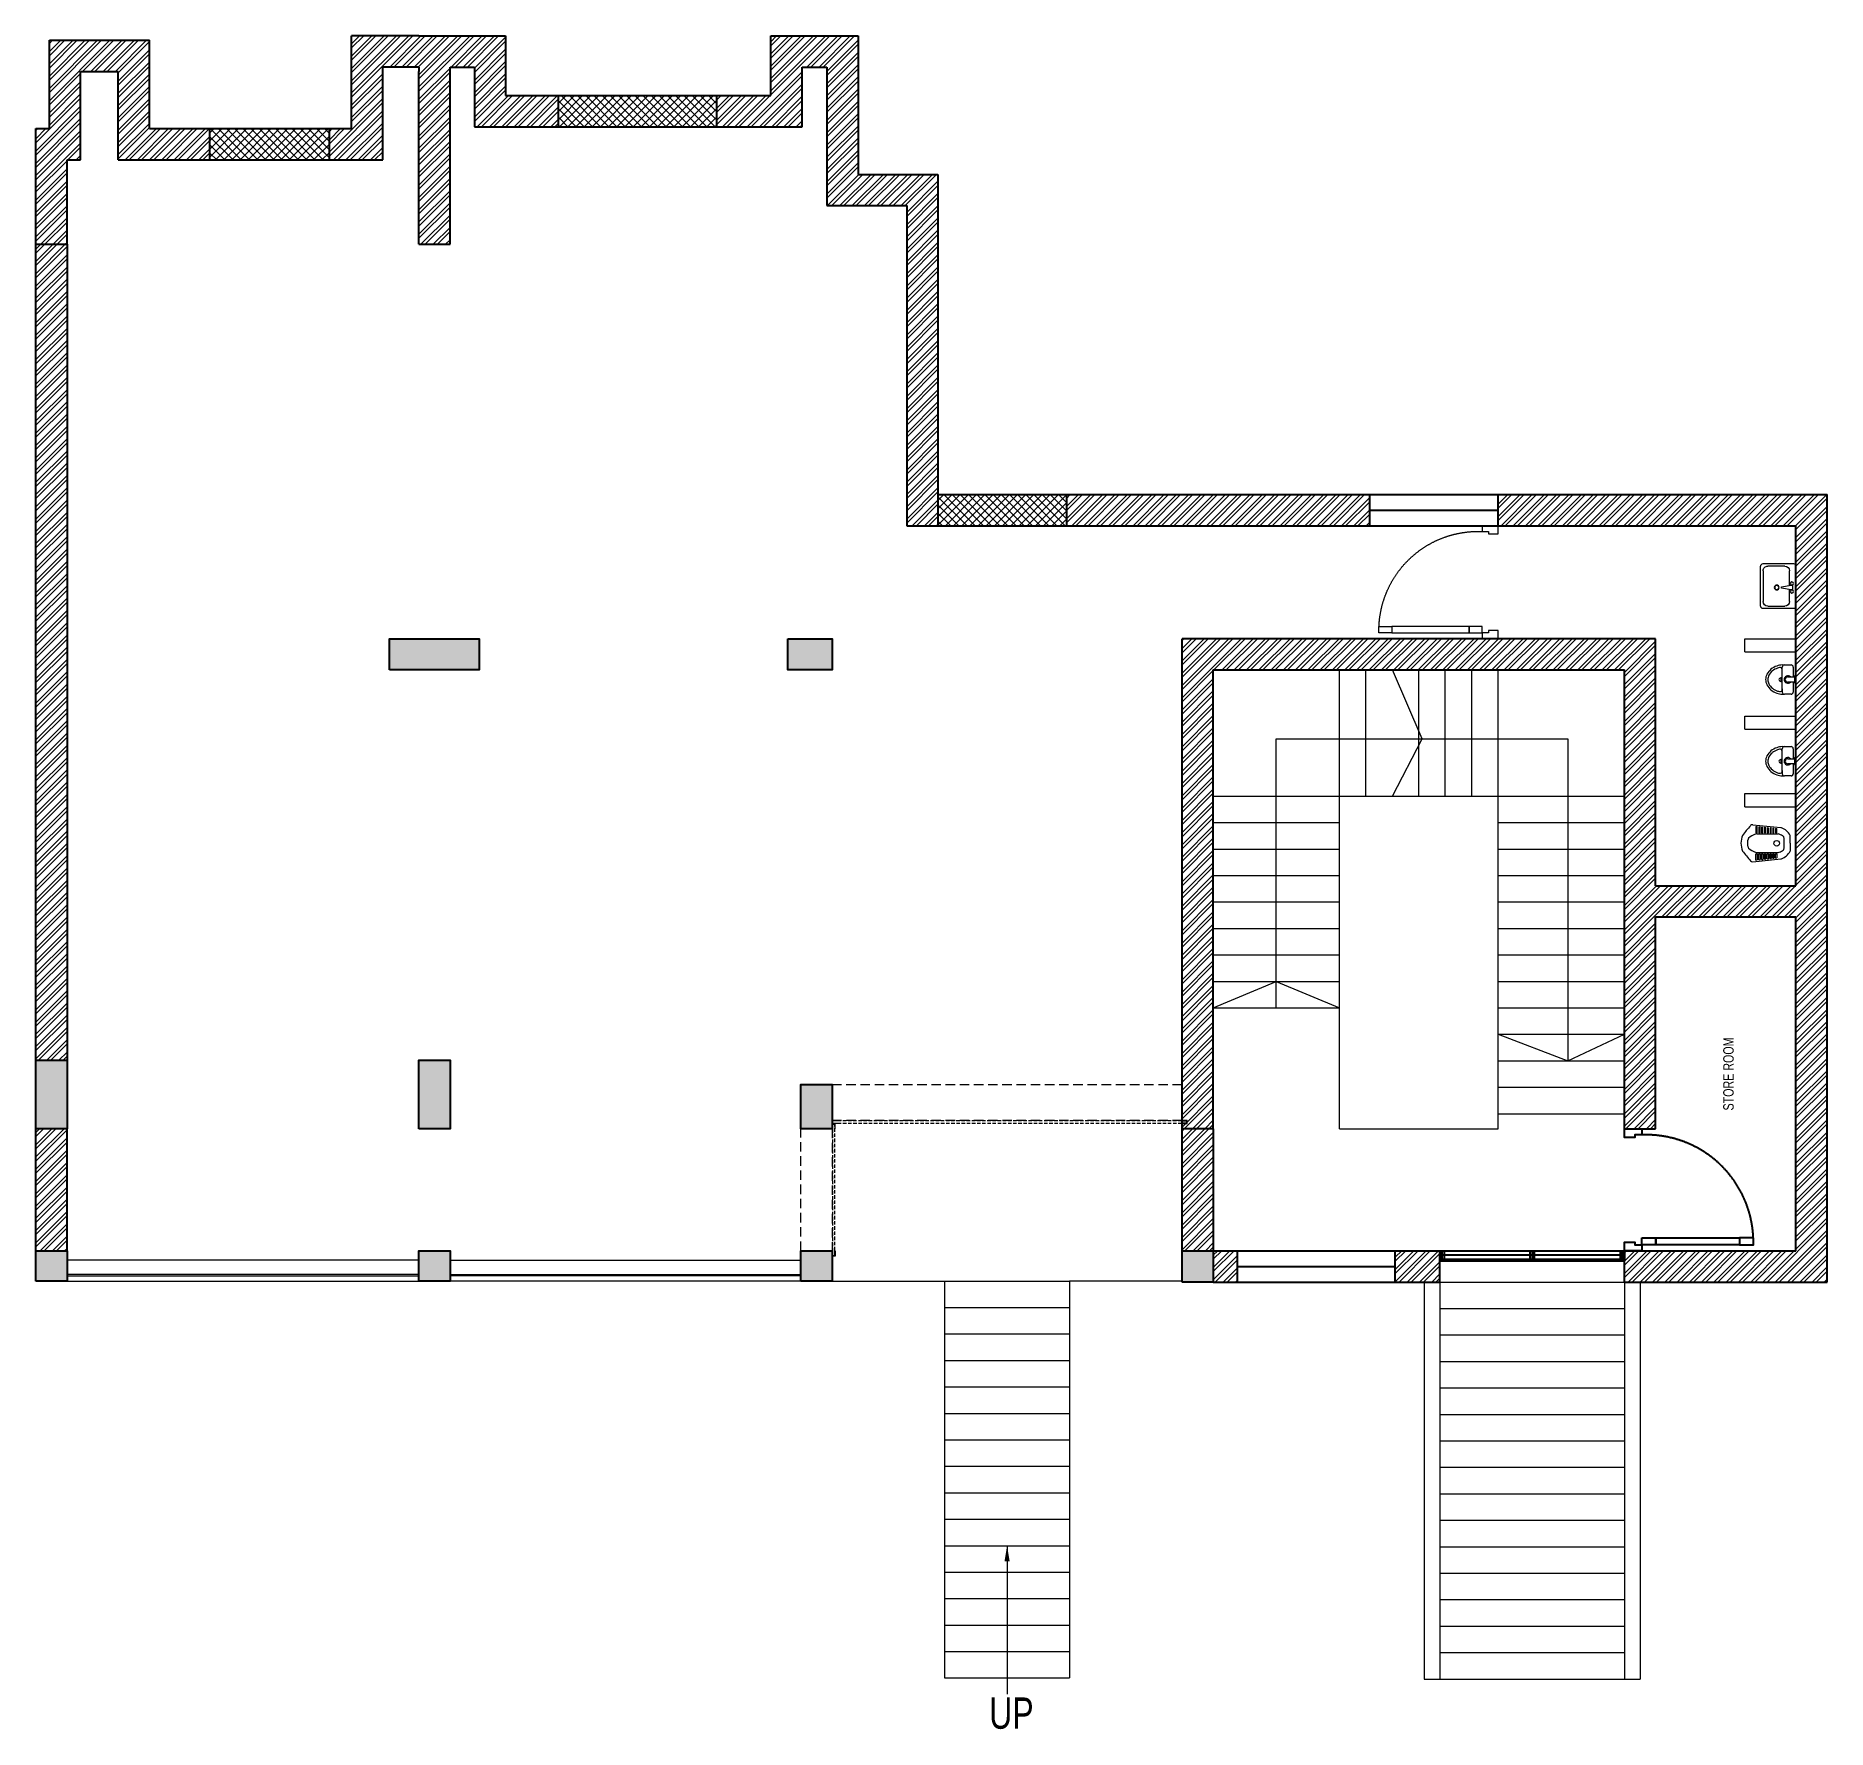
# Model space of a CAD drawing. Header units: feet. Extents: x -17193 to 0, y -11849 to 4403.
import ezdxf

# ---------------------------------------------------------------- set-up
doc = ezdxf.new("R2010")
doc.units = ezdxf.units.FT
doc.header["$LTSCALE"] = 33
doc.header["$MEASUREMENT"] = 0
for name, pattern in [('a_p6_plan_L18$0$HIDDEN', [0.375, 0.25, -0.125]), ('HIDDEN', [9.525, 6.35, -3.175]), ('HIDDENX2', [0.75, 0.5, -0.25])]:
    doc.linetypes.add(name, pattern=pattern)
for name, color, linetype, lineweight in [('A-Glazing', 4, 'Continuous', 20), ('A-shutter', 8, 'Continuous', 18), ('beam', 90, 'Continuous', 9), ('Door', 2, 'Continuous', 13), ('FURNITURE', 11, 'Continuous', 0), ('glass facade', 4, 'Continuous', 5), ('LN-HATCH', 251, 'Continuous', 0), ('rolling shutter', 1, 'Continuous', 5), ('Steps', 4, 'Continuous', 9)]:
    doc.layers.add(name, color=color, linetype=linetype, lineweight=lineweight)
doc.layers.add('A-WALL', color=1, linetype='Continuous')
doc.layers.add('column', color=10, linetype='Continuous')
doc.styles.add('DIM_FONT', font='TXT.shx', dxfattribs={"width": 0.8})
doc.styles.get("Standard").update_dxf_attribs({"font": 'GILC____.TTF'})
doc.dimstyles.new('100MM', dxfattribs={"dimtxt": 100, "dimasz": 50, "dimexe": 65, "dimexo": 65, "dimtad": 1, "dimdec": 0, "dimtxsty": 'Standard', "dimblk": 'OBLIQUE', "dimcen": 2.5, "dimdle": 65, "dimclrd": 256, "dimclre": 256, "dimclrt": 1, "dimadec": 0, "dimazin": 0, "dimtfac": 1, "dimtdec": 0, "dimtmove": 1, "dimatfit": 3, "dimfxl": 1, "dimlwd": -1, "dimlwe": -1, "dimarcsym": 0})
pattern_1 = [(45, (-2874879.74, 5452752.58), (-58.8666395, 58.8666395), []), (45, (-2874840.5, 5452752.58), (-58.8666395, 58.8666395), [])]

# ---------------------------------------------------------------- blocks, each defined once
blk = doc.blocks.new('D4')
for points in [[(460.4, 649.08), (460.4, 643.59), (463.14, 643.59), (463.14, 649.08)], [(460.4, 610.68), (460.4, 643.59), (463.14, 643.59), (463.14, 610.68)], [(460.4, 605.19), (460.4, 610.68), (463.14, 610.68), (463.14, 605.19)], [(419.94, 605.19), (419.94, 602.45), (420.97, 602.45), (420.97, 601.76), (420.97, 598.33), (417.54, 598.33), (417.54, 605.19)], [(463.14, 605.19), (465.54, 605.19), (465.54, 598.33), (462.12, 598.33), (462.12, 601.76), (462.12, 602.45), (463.14, 602.45)]]:
    blk.add_lwpolyline(points, close=True)
at = {"linetype": 'HIDDEN'}
blk.add_arc((462.12, 606.9), 42.21, 92.32782, 182.32782, dxfattribs=at)
blk = doc.blocks.new('A$C7E175EC4')
for p, q in [((0, 0.255), (0, 0.345)), ((0.001, 0.227), (0.001, 0.25)), ((0.03, 0.375), (0.165, 0.375)), ((0.14, 0.405), (0.14, 0.41)), ((0.14, 0.41), (0.255, 0.41)), ((0.145, 0.4), (0.25, 0.4)), ((0.15, 0.4), (0.15, 0.395)), ((0.155, 0.39), (0.24, 0.39)), ((0.165, 0.3), (0.165, 0.39)), ((0.235, 0.39), (0.235, 0.3)), ((0.235, 0.375), (0.37, 0.375)), ((0.245, 0.395), (0.245, 0.4)), ((0.255, 0.41), (0.255, 0.405)), ((0.399, 0.227), (0.399, 0.25)), ((0.4, 0.345), (0.4, 0.255)), ((0.075, 0.225), (0.03, 0.225)), ((0.334, 0.225), (0.066, 0.225)), ((0.325, 0.225), (0.37, 0.225))]:
    blk.add_line(p, q)
for centre, radius, start, end in [((0.03, 0.345), 0.03, 90, 180), ((0.03, 0.255), 0.03, 180, 270), ((0.145, 0.405), 0.005, 180, 270), ((0.155, 0.395), 0.005, 180, 270), ((0.2, 0.3), 0.05, 134.427, 45.573), ((0.2, 0.3), 0.035, 180, 0), ((0.24, 0.395), 0.005, 270, 0), ((0.25, 0.405), 0.005, 270, 0), ((0.37, 0.345), 0.03, 0, 90), ((0.37, 0.255), 0.03, 270, 0), ((0.31, 0.25), 0.31, 184.2777, 198.7216), ((0.256, 0.232), 0.253, 198.7216, 219.2894), ((0.066, 0.195), 0.03, 90, 192.7005), ((0.31, 0.25), 0.28, 192.7005, 198.7216), ((0.256, 0.232), 0.223, 198.7216, 219.2894), ((0.222, 0.204), 0.209, 219.2894, 243.1487), ((0.222, 0.204), 0.179, 219.2894, 243.1487), ((0.2, 0.16), 0.16, 243.1487, 270), ((0.2, 0.16), 0.13, 243.1487, 270), ((0.321, 0.279), 0.164, 199.3418, 213.7067), ((0.2, 0.244), 0.0385, 208.7536, 331.2464), ((0.2, 0.199), 0.0186, 213.7067, 270), ((0.2, 0.199), 0.0186, 270, 326.2933), ((0.2, 0.16), 0.13, 270, 296.8513), ((0.2, 0.16), 0.16, 270, 296.8513), ((0.079, 0.279), 0.164, 326.2933, 340.6582), ((0.178, 0.204), 0.179, 296.8513, 320.7106), ((0.178, 0.204), 0.209, 296.8513, 320.7106), ((0.144, 0.232), 0.223, 320.7106, 341.2784), ((0.334, 0.195), 0.03, 347.2995, 90), ((0.144, 0.232), 0.253, 320.7106, 341.2784), ((0.09, 0.25), 0.28, 341.2784, 347.2995), ((0.09, 0.25), 0.31, 341.2784, 355.7223)]:
    blk.add_arc(centre, radius, start, end)
blk = doc.blocks.new('A$C78EE208A')
for p, q in [((0, 0.107), (0.029, 0.393)), ((0.189, 0.489), (0.109, 0.489)), ((0.24, 0.426), (0.139, 0.426)), ((0.189, 0.489), (0.269, 0.489)), ((0.379, 0.107), (0.35, 0.393)), ((0.023, 0.195), (0.024, 0.208)), ((0.023, 0.195), (0.082, 0.195)), ((0.082, 0.208), (0.024, 0.208)), ((0.026, 0.224), (0.027, 0.237)), ((0.026, 0.224), (0.082, 0.224)), ((0.082, 0.237), (0.027, 0.237)), ((0.029, 0.253), (0.03, 0.266)), ((0.029, 0.253), (0.082, 0.253)), ((0.082, 0.266), (0.03, 0.266)), ((0.031, 0.282), (0.033, 0.295)), ((0.031, 0.282), (0.082, 0.282)), ((0.082, 0.295), (0.033, 0.295)), ((0.034, 0.31), (0.036, 0.322)), ((0.034, 0.31), (0.082, 0.31)), ((0.082, 0.322), (0.036, 0.322)), ((0.037, 0.339), (0.038, 0.352)), ((0.037, 0.339), (0.082, 0.339)), ((0.082, 0.352), (0.038, 0.352)), ((0.082, 0.339), (0.082, 0.352)), ((0.082, 0.31), (0.082, 0.322)), ((0.082, 0.282), (0.082, 0.295)), ((0.082, 0.253), (0.082, 0.266)), ((0.082, 0.224), (0.082, 0.237)), ((0.082, 0.195), (0.082, 0.208)), ((0.093, 0.148), (0.093, 0.364)), ((0.285, 0.148), (0.285, 0.364)), ((0.297, 0.352), (0.34, 0.352)), ((0.297, 0.339), (0.297, 0.352)), ((0.341, 0.339), (0.297, 0.339)), ((0.297, 0.322), (0.343, 0.322)), ((0.297, 0.31), (0.297, 0.322)), ((0.344, 0.31), (0.297, 0.31)), ((0.297, 0.295), (0.346, 0.295)), ((0.297, 0.282), (0.297, 0.295)), ((0.347, 0.282), (0.297, 0.282)), ((0.297, 0.253), (0.297, 0.266)), ((0.297, 0.266), (0.349, 0.266)), ((0.35, 0.253), (0.297, 0.253)), ((0.297, 0.237), (0.352, 0.237)), ((0.297, 0.224), (0.297, 0.237)), ((0.353, 0.224), (0.297, 0.224)), ((0.297, 0.195), (0.297, 0.208)), ((0.297, 0.208), (0.355, 0.208)), ((0.356, 0.195), (0.297, 0.195)), ((0.341, 0.339), (0.34, 0.352)), ((0.344, 0.31), (0.343, 0.322)), ((0.347, 0.282), (0.346, 0.295)), ((0.35, 0.253), (0.349, 0.266)), ((0.353, 0.224), (0.352, 0.237)), ((0.356, 0.195), (0.355, 0.208)), ((0.017, 0.138), (0.018, 0.151)), ((0.017, 0.138), (0.082, 0.138)), ((0.082, 0.151), (0.018, 0.151)), ((0.02, 0.168), (0.021, 0.18)), ((0.02, 0.168), (0.082, 0.168)), ((0.082, 0.18), (0.021, 0.18)), ((0.082, 0.168), (0.082, 0.18)), ((0.082, 0.138), (0.082, 0.151)), ((0.22, 0.054), (0.158, 0.054)), ((0.297, 0.18), (0.357, 0.18)), ((0.297, 0.168), (0.297, 0.18)), ((0.359, 0.168), (0.297, 0.168)), ((0.297, 0.151), (0.36, 0.151)), ((0.297, 0.138), (0.297, 0.151)), ((0.362, 0.138), (0.297, 0.138)), ((0.359, 0.168), (0.357, 0.18)), ((0.362, 0.138), (0.36, 0.151))]:
    blk.add_line(p, q)
blk.add_circle((0.19, 0.35), 0.029)
for centre, radius, start, end in [((0.059, 0.39), 0.03, 159.7262, 174.2822), ((0.183, 0.344), 0.162, 116.9171, 159.7262), ((0.139, 0.396), 0.03, 90, 151.2906), ((0.24, 0.396), 0.03, 28.7094, 90), ((0.196, 0.344), 0.162, 20.2738, 63.0829), ((0.32, 0.39), 0.03, 5.7178, 20.2738), ((0.03, 0.104), 0.03, 174.2822, 226.1199), ((0.573, 0.668), 0.813, 226.1199, 235.2459), ((0.123, 0.148), 0.03, 180, 197.3278), ((0.158, 0.084), 0.03, 224.968, 270), ((0.22, 0.084), 0.03, 270, 315.032), ((-0.482, 1.013), 1.261, 306.56, 312.4215), ((0.255, 0.148), 0.03, 342.6722, 0), ((0.27, 0.146), 0.015, 343.1769, 0), ((0.349, 0.104), 0.03, 312.4215, 5.7178), ((0.189, 0.194), 0.21, 247.5891, 292.4109)]:
    blk.add_arc(centre, radius, start, end)
for centre, major_axis, start_param, end_param in [((0.189, 0.269), (0, -0.2), 3.924701, 4.218286), ((0.189, 0.269), (0, -0.2), 2.0649, 2.358485), ((0.189, 0.238), (0, 0.2), 8.373761, 8.925162), ((0.189, 0.238), (0, 0.2), 9.924394, 10.475795)]:
    blk.add_ellipse(centre, major_axis=major_axis, ratio=0.545194, start_param=start_param, end_param=end_param)
blk = doc.blocks.new('A$C564A496C')
at = {"linetype": 'ByBlock'}
for p, q in [((0, 419), (0, 31)), ((543, 450), (31, 450)), ((31, 92), (31, 307)), ((92, 368), (244, 368)), ((238, 409), (300, 409)), ((238, 389), (259, 266)), ((259, 266), (279, 266)), ((279, 266), (300, 389)), ((295, 368), (482, 368)), ((543, 307), (543, 92)), ((574, 31), (574, 419)), ((31, 0), (543, 0)), ((482, 31), (92, 31))]:
    blk.add_line(p, q, dxfattribs=at)
for centre, radius in [((218, 399), 20.5), ((269, 205), 30.7), ((269, 205), 25.7), ((320, 399), 20.5)]:
    blk.add_circle(centre, radius, dxfattribs=at)
for centre, radius, start, end in [((31, 419), 30.7, 90, 180), ((92, 307), 61.4, 90, 180), ((482, 307), 61.4, 0, 90), ((543, 419), 30.7, 0, 90), ((31, 31), 30.7, 180, 270), ((92, 92), 61.4, 180, 270), ((482, 92), 61.4, 270, 0), ((543, 31), 30.7, 270, 0)]:
    blk.add_arc(centre, radius, start, end, dxfattribs=at)
at = {"style": 'DIM_FONT', "width": 0.8, "flags": 9}
for tag in ['YSIZE', 'XSIZE']:
    blk.add_attdef(tag, (269, 450), '', height=0.5, rotation=270, dxfattribs=at)
blk = doc.blocks.new('*U6')
at = {"layer": 'A-shutter', "color": 5, "ltscale": 10}
for points in [[(41040769, -1561539), (41040769, -1561544), (41040724, -1561544), (41040724, -1561564), (41040769, -1561564), (41040769, -1561569), (41040719, -1561569), (41040719, -1561539)], [(41044077, -1561539), (41044077, -1561544), (41044122, -1561544), (41044122, -1561564), (41044077, -1561564), (41044077, -1561569), (41044127, -1561569), (41044127, -1561539)]]:
    blk.add_lwpolyline(points, close=True, dxfattribs=at)
at = {"layer": 'A-shutter', "color": 5, "linetype": 'HIDDENX2', "ltscale": 2}
blk.add_lwpolyline([(41040724, -1561544), (41040724, -1561564), (41044122, -1561564), (41044122, -1561544)], close=True, dxfattribs=at)
blk = doc.blocks.new('_Oblique')
at = {"color": 0, "lineweight": -2}
blk.add_line((-0.5, -0.5), (0.5, 0.5), dxfattribs=at)
blk = doc.blocks.new('*U7')
at = {"layer": 'A-shutter', "color": 5, "ltscale": 10}
for points in [[(41040769, -1561539), (41040769, -1561544), (41040724, -1561544), (41040724, -1561564), (41040769, -1561564), (41040769, -1561569), (41040719, -1561569), (41040719, -1561539)], [(41041940, -1561539), (41041940, -1561544), (41041985, -1561544), (41041985, -1561564), (41041940, -1561564), (41041940, -1561569), (41041990, -1561569), (41041990, -1561539)]]:
    blk.add_lwpolyline(points, close=True, dxfattribs=at)
at = {"layer": 'A-shutter', "color": 5, "linetype": 'HIDDENX2', "ltscale": 2}
blk.add_lwpolyline([(41040724, -1561544), (41040724, -1561564), (41041985, -1561564), (41041985, -1561544)], close=True, dxfattribs=at)

msp = doc.modelspace()

# ---------------------------------------------------------------- hatches: boundary and pattern name
at = {"layer": 'column'}
h = msp.add_hatch(color=8, dxfattribs=at)
h.dxf.hatch_style = 1
h.paths.add_polyline_path([(-17193, -5429), (-17193, -6087), (-16893, -6087), (-16893, -5429)])
h.paths.add_polyline_path([(-17193, -7258), (-17193, -7548), (-16893, -7548), (-16893, -7258)])
h.paths.add_polyline_path([(-13517, -7258), (-13517, -7548), (-13217, -7548), (-13217, -7258)])
h.paths.add_polyline_path([(-13517, -5429), (-13517, -6087), (-13217, -6087), (-13217, -6014), (-13217, -5429)])
h.paths.add_polyline_path([(-13798, -1383), (-13798, -1683), (-12937, -1683), (-12937, -1383)])
h.paths.add_polyline_path([(-9976, -1383), (-9976, -1683), (-9550, -1683), (-9550, -1383)])
h.paths.add_polyline_path([(-9850, -5661), (-9850, -6087), (-9550, -6087), (-9550, -5661)])
h.paths.add_polyline_path([(-9850, -7258), (-9850, -7548), (-9550, -7548), (-9550, -7258)])
h.paths.add_polyline_path([(-6192, -7258), (-6192, -7558), (-5892, -7558), (-5892, -7258), (-5973, -7258), (-6090, -7258)])
at = {"layer": 'LN-HATCH'}
h = msp.add_hatch(dxfattribs=at)
h.set_pattern_fill('ANSI32', color=256, scale=222)
h.set_pattern_definition(pattern_1)
h.paths.add_polyline_path([(-17063, 4360), (-17063, 3512), (-17193, 3512), (-17193, 2402), (-16893, 2402), (-16893, 3212), (-16763, 3212), (-16763, 4060), (-16403, 4060), (-16403, 3212), (-15522, 3212), (-15522, 3512), (-16103, 3512), (-16103, 4360)])
h.paths.add_polyline_path([(-14163, 4403), (-14163, 3512), (-14376, 3512), (-14376, 3212), (-13863, 3212), (-13863, 4103), (-13517, 4103), (-13517, 4062), (-13517, 2402), (-13217, 2402), (-13217, 4103), (-12984, 4103), (-12984, 3531), (-12178, 3531), (-12178, 3831), (-12684, 3831), (-12684, 4403), (-13517, 4403)])
h.paths.add_polyline_path([(-10139, 4403), (-10139, 3831), (-10658, 3831), (-10658, 3531), (-9839, 3531), (-9839, 4103), (-9600, 4103), (-9600, 2773), (-8834, 2773), (-8834, -300), (-8534, -300), (-8534, 0), (-8535, 3073), (-9300, 3073), (-9300, 4403)])
h.paths.add_polyline_path([(-7301, 0), (-7301, -300), (-4390, -300), (-4390, 0)])
h.paths.add_polyline_path([(-3157, 0), (-3157, -300), (-300, -300), (-300, -2188), (0, -2188), (0, 0)])
h.paths.add_polyline_path([(-300, -2188), (-300, -3754), (-1646, -3754), (-1646, -2188), (-1946, -2188), (-1946, -4563), (-1646, -4563), (-1646, -4054), (-300, -4054), (-300, -4563), (0, -4563), (0, -2188)])
h.paths.add_polyline_path([(-300, -4563), (-300, -7258), (-1946, -7258), (-1946, -7558), (0, -7558), (0, -4563)])
h.paths.add_polyline_path([(-1946, -4563), (-1946, -6087), (-1779, -6087), (-1646, -6087), (-1646, -4563)], flags=17)
h.paths.add_polyline_path([(-6192, -1383), (-6192, -2188), (-5892, -2188), (-5892, -1683), (-1946, -1683), (-1946, -2188), (-1646, -2188), (-1646, -1383)])
h.paths.add_polyline_path([(-6192, -2188), (-6192, -4563), (-5892, -4563), (-5892, -2188)])
h.paths.add_polyline_path([(-6192, -4563), (-6192, -5787), (-5892, -5787), (-5892, -4563)])
h.paths.add_polyline_path([(-6192, -5787), (-6192, -6087), (-5892, -6087), (-5892, -5787)])
h.paths.add_polyline_path([(-4145, -7258), (-4145, -7558), (-3717, -7558), (-3717, -7258)])
h = msp.add_hatch(dxfattribs=at)
h.set_pattern_fill('ANSI37', color=256, scale=444)
h.paths.add_polyline_path([(-10658, 3831), (-12178, 3831), (-12178, 3531), (-10658, 3531)])
h = msp.add_hatch(dxfattribs=at)
h.set_pattern_fill('ANSI37', color=256, scale=444)
h.paths.add_polyline_path([(-14376, 3512), (-15522, 3512), (-15522, 3212), (-14376, 3212)])
h = msp.add_hatch(dxfattribs=at)
h.set_pattern_fill('ANSI32', color=256, scale=222)
h.set_pattern_definition(pattern_1)
h.paths.add_polyline_path([(-16893, 2402), (-17193, 2402), (-17193, -5429), (-16893, -5429)])
h.paths.add_polyline_path([(-17193, -7258), (-16893, -7258), (-16893, -6087), (-17193, -6087)])
h = msp.add_hatch(dxfattribs=at)
h.set_pattern_fill('ANSI37', color=256, scale=444)
h.paths.add_polyline_path([(-7301, 0), (-8534, 0), (-8534, -300), (-7301, -300)])
h = msp.add_hatch(dxfattribs=at)
h.set_pattern_fill('ANSI32', color=256, scale=222)
h.set_pattern_definition(pattern_1)
h.paths.add_polyline_path([(-5892, -6087), (-6192, -6087), (-6192, -7258), (-5892, -7258)])
h = msp.add_hatch(dxfattribs=at)
h.set_pattern_fill('ANSI32', color=256, scale=222)
h.set_pattern_definition(pattern_1)
h.paths.add_polyline_path([(-5660, -7558), (-5660, -7258), (-5892, -7258), (-5892, -7558)])

# ---------------------------------------------------------------- linework, layer by layer
at = {"layer": 'A-Glazing'}
for points in [[(-16893, -7498), (-13517, -7498), (-13517, -7486), (-16893, -7486)], [(-9850, -7498), (-13217, -7498), (-13217, -7486), (-9850, -7486)]]:
    msp.add_lwpolyline(points, close=True, dxfattribs=at)
at = {"layer": 'A-WALL'}
for p, q in [((-17063, 3512), (-17063, 4360)), ((-17063, 4360), (-16103, 4360)), ((-16103, 3512), (-16103, 4360)), ((-14163, 3512), (-14163, 4403)), ((-13517, 4403), (-14163, 4403)), ((-13517, 4403), (-12684, 4403)), ((-12684, 4403), (-12684, 3831)), ((-10139, 3831), (-10139, 4403)), ((-10139, 4403), (-9300, 4403)), ((-9300, 4403), (-9300, 3073)), ((-16763, 3212), (-16763, 4060)), ((-16763, 4060), (-16403, 4060)), ((-16403, 3212), (-16403, 4060)), ((-13863, 3212), (-13863, 4103)), ((-13517, 4103), (-13863, 4103)), ((-13517, 4103), (-13517, 4062)), ((-13517, 2402), (-13517, 4062)), ((-13217, 4103), (-12984, 4103)), ((-13217, 2402), (-13217, 4103)), ((-12984, 4103), (-12984, 3531)), ((-9839, 3531), (-9839, 4103)), ((-9839, 4103), (-9600, 4103)), ((-9600, 4103), (-9600, 2773)), ((-12684, 3831), (-10139, 3831)), ((-12178, 3531), (-12178, 3831)), ((-10658, 3531), (-10658, 3831)), ((-17193, 3512), (-17063, 3512)), ((-17193, 2402), (-17193, 3512)), ((-16103, 3512), (-14163, 3512)), ((-15522, 3212), (-15522, 3512)), ((-14376, 3212), (-14376, 3512)), ((-12984, 3531), (-9839, 3531)), ((-16893, 2402), (-16893, 3212)), ((-16893, 3212), (-16763, 3212)), ((-16403, 3212), (-13863, 3212)), ((-9300, 3073), (-8535, 3073)), ((-8535, 3073), (-8534, 0)), ((-9600, 2773), (-8834, 2773)), ((-8834, 2773), (-8834, -300)), ((-17193, 2402), (-16893, 2402)), ((-17193, -5429), (-17193, 2402)), ((-16893, 2402), (-16893, -5429)), ((-13517, 2402), (-13217, 2402)), ((-8534, 0), (0, 0)), ((-8534, 0), (-8534, -301)), ((-7301, 0), (-7301, -300)), ((-4390, -300), (-4390, 0)), ((-3157, -300), (-3157, 0)), ((0, -7558), (0, 0)), ((-8834, -300), (-300, -300)), ((-300, -3754), (-300, -300)), ((-6192, -6087), (-6192, -1383)), ((-1646, -1383), (-6192, -1383)), ((-1646, -3754), (-1646, -1383)), ((-5892, -1683), (-1946, -1683)), ((-5892, -6087), (-5892, -1683)), ((-1946, -6087), (-1946, -1683)), ((-1646, -3754), (-300, -3754)), ((0, -3754), (0, -3754)), ((-1646, -6087), (-1646, -4054)), ((-1646, -4054), (-300, -4054)), ((-300, -7258), (-300, -4054)), ((0, -4054), (0, -4054)), ((-17193, -7258), (-17193, -6087)), ((-16893, -7258), (-16893, -6087)), ((-5892, -6087), (-6192, -6087)), ((-6192, -7258), (-6192, -6087)), ((-5892, -6087), (-5892, -7258)), ((-1946, -6087), (-1646, -6087)), ((-5892, -7258), (-3717, -7258)), ((-5660, -7558), (-5660, -7258)), ((-4145, -7558), (-4145, -7258)), ((-3717, -7339), (-3717, -7258)), ((-3717, -7258), (-1946, -7258)), ((-3717, -7258), (-3717, -7339)), ((-3717, -7353), (-3717, -7339)), ((-3717, -7339), (-1946, -7339)), ((-3717, -7558), (-3717, -7353)), ((-3717, -7353), (-1946, -7353)), ((-3716, -7298), (-1946, -7298)), ((-3697, -7258), (-3697, -7339)), ((-3677, -7258), (-3677, -7339)), ((-2852, -7258), (-2852, -7339)), ((-2832, -7258), (-2832, -7339)), ((-2812, -7258), (-2812, -7339)), ((-1986, -7258), (-1986, -7339)), ((-1966, -7258), (-1966, -7339)), ((-1946, -7558), (-1946, -7258)), ((-1946, -7339), (-1946, -7258)), ((-1946, -7258), (-300, -7258)), ((-1946, -7258), (-1946, -7339)), ((-1946, -7353), (-1946, -7339)), ((-1946, -7558), (-1946, -7353)), ((-5892, -7558), (-3717, -7558)), ((-5660, -7408), (-4145, -7408)), ((-1946, -7558), (0, -7558))]:
    msp.add_line(p, q, dxfattribs=at)
at = {"layer": 'beam', "linetype": 'a_p6_plan_L18$0$HIDDEN', "lineweight": 5, "ltscale": 11}
for points in [[(-6192, -6007), (-9550, -6007), (-9550, -5661), (-6192, -5661)], [(-9550, -7258), (-9850, -7258), (-9850, -6087), (-9550, -6087)]]:
    msp.add_lwpolyline(points, close=True, dxfattribs=at)
at = {"layer": 'column'}
for points in [[(-13798, -1683), (-13798, -1383), (-12937, -1383), (-12937, -1683)], [(-9976, -1383), (-9550, -1383), (-9550, -1683), (-9976, -1683)], [(-17193, -6087), (-17193, -5429), (-16893, -5429), (-16893, -6087)], [(-13517, -6087), (-13517, -5429), (-13217, -5429), (-13217, -6087)], [(-9850, -6087), (-9850, -5661), (-9550, -5661), (-9550, -6087)], [(-17193, -7548), (-17193, -7258), (-16893, -7258), (-16893, -7548)], [(-13517, -7548), (-13517, -7258), (-13217, -7258), (-13217, -7548)], [(-9850, -7548), (-9850, -7258), (-9550, -7258), (-9550, -7548)], [(-6192, -7558), (-6192, -7258), (-5892, -7258), (-5892, -7558)]]:
    msp.add_lwpolyline(points, close=True, dxfattribs=at)
at = {"layer": 'FURNITURE', "color": 7}
for p, q in [((-790, -1510), (-790, -1383)), ((-790, -1383), (-300, -1383)), ((-790, -1510), (-300, -1510)), ((-790, -2253), (-790, -2126)), ((-790, -2126), (-300, -2126)), ((-790, -2253), (-300, -2253)), ((-790, -2996), (-790, -2869)), ((-790, -2869), (-300, -2869)), ((-790, -2996), (-300, -2996))]:
    msp.add_line(p, q, dxfattribs=at)
at = {"layer": 'glass facade'}
msp.add_lwpolyline([(-4390, -145), (-3157, -145), (-3157, -155), (-4390, -155)], close=True, dxfattribs=at)
at = {"layer": 'Steps'}
for p, q in [((-4681, -6087), (-4681, -1683)), ((-4427, -2894), (-4427, -1683)), ((-3888, -2343), (-4173, -1683)), ((-3919, -2894), (-3919, -1683)), ((-3665, -2894), (-3665, -1683)), ((-3411, -2894), (-3411, -1683)), ((-3157, -6087), (-3157, -1683)), ((-5287, -4926), (-5287, -2343)), ((-5287, -2343), (-2490, -2343)), ((-4173, -2894), (-3888, -2343)), ((-2490, -2343), (-2490, -5434)), ((-5892, -2894), (-1946, -2894)), ((-5892, -3148), (-4681, -3148)), ((-3157, -3148), (-1946, -3148)), ((-5892, -3402), (-4681, -3402)), ((-3157, -3402), (-1946, -3402)), ((-5892, -3656), (-4681, -3656)), ((-3157, -3656), (-1946, -3656)), ((-5892, -3910), (-4681, -3910)), ((-3157, -3910), (-1946, -3910)), ((-5892, -4164), (-4681, -4164)), ((-3157, -4164), (-1946, -4164)), ((-5892, -4418), (-4681, -4418)), ((-3157, -4418), (-1946, -4418)), ((-5892, -4672), (-4681, -4672)), ((-5892, -4926), (-5287, -4672)), ((-5287, -4672), (-4681, -4926)), ((-3157, -4672), (-1946, -4672)), ((-5892, -4926), (-4681, -4926)), ((-3157, -4926), (-1946, -4926)), ((-3157, -5180), (-1946, -5180)), ((-3157, -5180), (-2490, -5434)), ((-2490, -5434), (-1946, -5180)), ((-3157, -5434), (-1946, -5434)), ((-3157, -5688), (-1946, -5688)), ((-3157, -5942), (-1946, -5942)), ((-4681, -6087), (-3157, -6087)), ((-9550, -7548), (-8471, -7548)), ((-8471, -7548), (-8471, -11358)), ((-8471, -7548), (-7271, -7548)), ((-7271, -7548), (-7271, -11358)), ((-6192, -7548), (-7271, -7548)), ((-3867, -7558), (-3867, -11368)), ((-3717, -7558), (-3717, -11368)), ((-3717, -7558), (-1946, -7558)), ((-1946, -7558), (-1946, -11368)), ((-1796, -7558), (-1796, -11368)), ((-8471, -7802), (-7271, -7802)), ((-3717, -7812), (-1946, -7812)), ((-8471, -8056), (-7271, -8056)), ((-3717, -8066), (-1946, -8066)), ((-8471, -8310), (-7271, -8310)), ((-3717, -8320), (-1946, -8320)), ((-8471, -8564), (-7271, -8564)), ((-3717, -8574), (-1946, -8574)), ((-8471, -8818), (-7271, -8818)), ((-3717, -8828), (-1946, -8828)), ((-8471, -9072), (-7271, -9072)), ((-3717, -9082), (-1946, -9082)), ((-8471, -9326), (-7271, -9326)), ((-3717, -9336), (-1946, -9336)), ((-8471, -9580), (-7271, -9580)), ((-3717, -9590), (-1946, -9590)), ((-8471, -9834), (-7271, -9834)), ((-3717, -9844), (-1946, -9844)), ((-8471, -10088), (-7271, -10088)), ((-3717, -10098), (-1946, -10098)), ((-8471, -10342), (-7271, -10342)), ((-3717, -10352), (-1946, -10352)), ((-8471, -10596), (-7271, -10596)), ((-3717, -10606), (-1946, -10606)), ((-8471, -10850), (-7271, -10850)), ((-3717, -10860), (-1946, -10860)), ((-8471, -11104), (-7271, -11104)), ((-3717, -11114), (-1946, -11114)), ((-8471, -11358), (-7271, -11358)), ((-8471, -11358), (-7271, -11358)), ((-3867, -11368), (-3717, -11368)), ((-3717, -11368), (-1946, -11368)), ((-1946, -11368), (-1796, -11368))]:
    msp.add_line(p, q, dxfattribs=at)
for points in [[(-16893, -7548), (-13517, -7548), (-13517, -7348), (-16893, -7348)], [(-9850, -7548), (-13217, -7548), (-13217, -7348), (-9850, -7348)]]:
    msp.add_lwpolyline(points, close=True, dxfattribs=at)

# ---------------------------------------------------------------- block references
at = {"layer": 'A-WALL', "xscale": 24.39583333333342, "yscale": 24.39583333333342, "zscale": 24.39583333333342, "rotation": 270}
msp.add_blockref('D4', (-16543, 4099), dxfattribs=at)
at = {"layer": 'Door', "xscale": -22.55551087576541, "yscale": 22.55551087576541, "zscale": 22.55551087576541, "rotation": 90}
msp.add_blockref('D4', (10339, 9118), dxfattribs=at)
at = {"layer": 'FURNITURE', "color": 7, "rotation": 270}
for name, p, xscale, yscale, zscale in [('A$C564A496C', (-638, -1094), -0.7514777238421791, 0.7514777238421791, 0.7514777238421791), ('A$C7E175EC4', (-590, -1634), 707.4221957230442, 707.4221957230442, 707.4221957230442), ('A$C7E175EC4', (-590, -2418), 707.4221957230442, 707.4221957230442, 707.4221957230442), ('A$C78EE208A', (-812, -3169), 936.415722231454, 936.415722231454, 936.415722231454)]:
    msp.add_blockref(name, p, dxfattribs=dict(at, xscale=xscale, yscale=yscale, zscale=zscale))
at = {"layer": 'rolling shutter', "color": 2}
msp.add_blockref('*U6', (-41050269, 1555532), dxfattribs=at)
at = {"layer": 'rolling shutter', "color": 2, "rotation": 90}
msp.add_blockref('*U7', (-1571089, -41048027), dxfattribs=at)

# ---------------------------------------------------------------- texts
at = {"layer": 'A-WALL', "insert": (-997, -5911), "char_height": 100, "attachment_point": 1, "rotation": 90}
msp.add_mtext_dynamic_manual_height_columns('STORE ROOM', width=3755.09, gutter_width=12.5, heights=[0], dxfattribs=at)
at = {"layer": 'Steps', "insert": (-8043, -11545), "char_height": 300, "width": 342.24, "attachment_point": 1}
msp.add_mtext('UP', dxfattribs=at)

# ---------------------------------------------------------------- leaders
at = {"layer": 'Steps'}
msp.add_leader([(-7871, -10088), (-7871, -11512)], dimstyle='100MM', override={"dimasz": 150, "dimgap": 0.625, "dimtad": 0}, dxfattribs=at)

doc.saveas('drawing.dxf')
